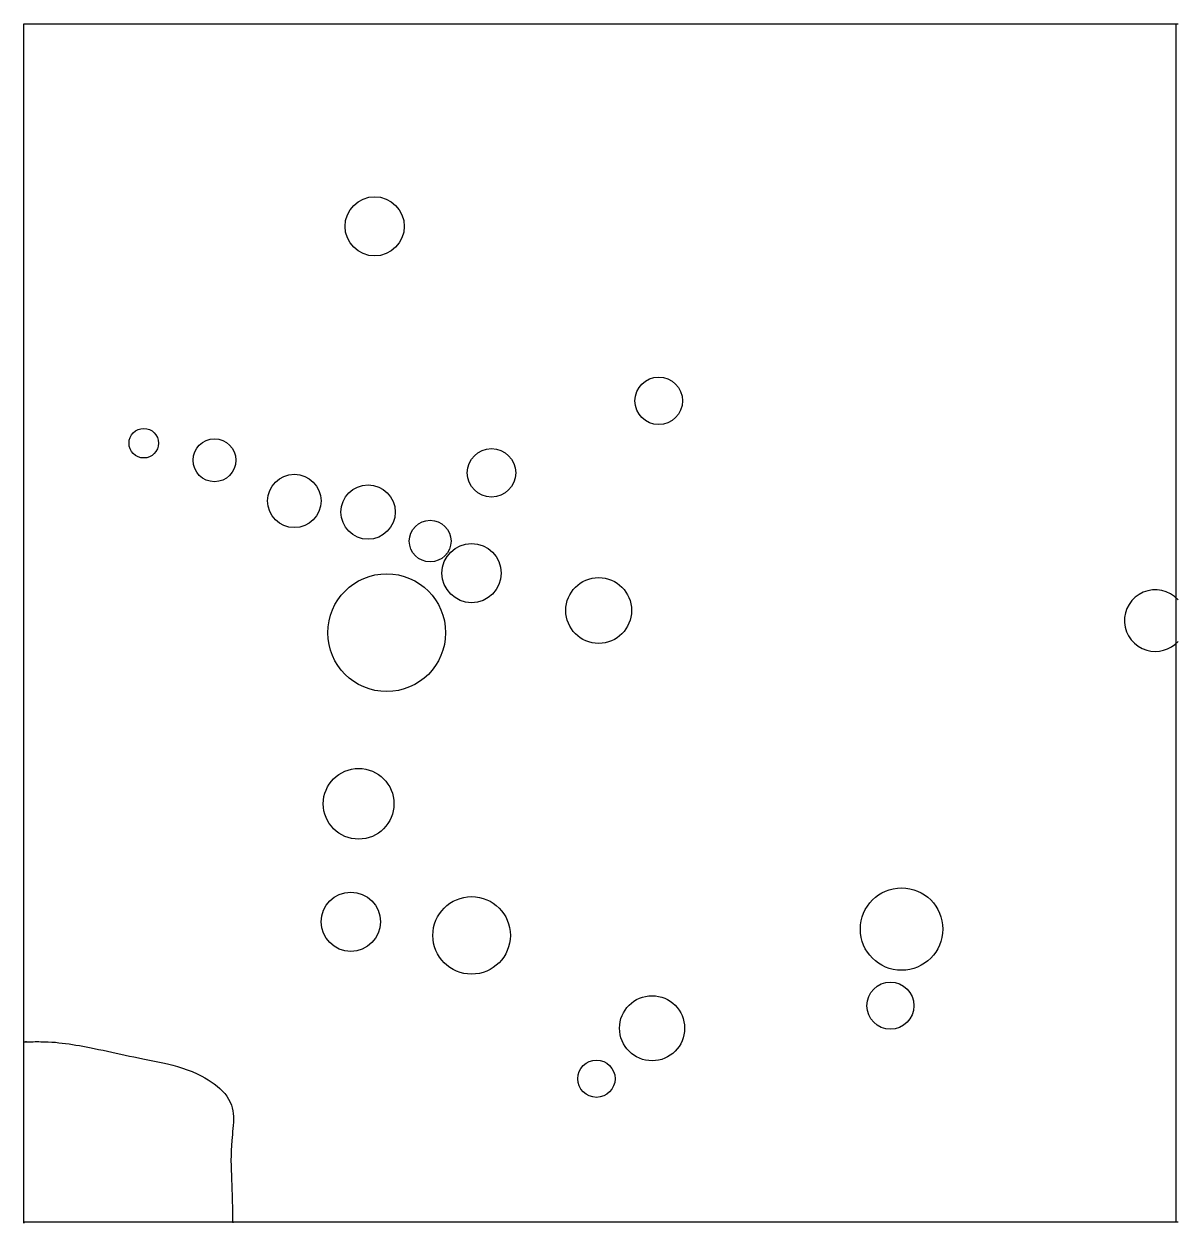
# Model space of a CAD drawing. Extents: x 3.08 to 4.06, y 9.51 to 10.54.
import ezdxf

# ---------------------------------------------------------------- set-up
doc = ezdxf.new("R2010")
doc.units = 0
doc.linetypes.add('HIDDEN', pattern=[0.375, 0.25, -0.125])
doc.layers.add('LAYER1', color=7, linetype='CONTINUOUS')
doc.layers.add('LAYER12', color=5, linetype='CONTINUOUS')

msp = doc.modelspace()

# ---------------------------------------------------------------- linework, layer by layer
at = {"layer": 'LAYER1', "color": 7, "linetype": 'HIDDEN'}
for points in [[(3.0752, 9.6678), (3.0754, 9.6678), (3.0755, 9.6678), (3.0756, 9.6678), (3.0757, 9.6678), (3.0759, 9.6678), (3.076, 9.6678), (3.0761, 9.6678), (3.0762, 9.6678), (3.0763, 9.6678), (3.0764, 9.6679), (3.0765, 9.6679), (3.0766, 9.6679), (3.0769, 9.6679), (3.077, 9.6679), (3.0772, 9.6679), (3.0772, 9.6679), (3.0773, 9.6679), (3.0773, 9.6679), (3.0772, 9.6679), (3.0771, 9.6679), (3.077, 9.6679), (3.0769, 9.6679), (3.0768, 9.6679), (3.0766, 9.6679)], [(3.0766, 9.6679), (3.0782, 9.6679), (3.0799, 9.6679), (3.0815, 9.6679), (3.0831, 9.6679), (3.0847, 9.668), (3.0863, 9.668), (3.088, 9.668), (3.0896, 9.6679), (3.0912, 9.6679), (3.0928, 9.6679), (3.0944, 9.6678), (3.096, 9.6678), (3.099, 9.6676), (3.102, 9.6674), (3.1049, 9.6671), (3.1078, 9.6668), (3.1108, 9.6664), (3.1137, 9.666), (3.1167, 9.6656), (3.1196, 9.6651), (3.1225, 9.6646), (3.1255, 9.6641), (3.1284, 9.6636), (3.1313, 9.663), (3.1351, 9.6622), (3.1389, 9.6614), (3.1427, 9.6606), (3.1465, 9.6598), (3.1502, 9.659), (3.154, 9.6582), (3.1578, 9.6573), (3.1616, 9.6565), (3.1653, 9.6557), (3.1691, 9.6549), (3.1729, 9.6541), (3.1766, 9.6533), (3.1809, 9.6525), (3.1852, 9.6516), (3.1894, 9.6508), (3.1937, 9.6499), (3.1979, 9.6489), (3.2022, 9.6479), (3.2064, 9.6467), (3.2106, 9.6454), (3.2147, 9.644), (3.2189, 9.6424), (3.223, 9.6406), (3.2271, 9.6386), (3.2298, 9.6371), (3.2325, 9.6355), (3.2352, 9.6338), (3.2377, 9.632), (3.2402, 9.63), (3.2425, 9.628), (3.2447, 9.6258), (3.2467, 9.6236), (3.2485, 9.6213), (3.25, 9.6188), (3.2514, 9.6163), (3.2524, 9.6137), (3.2531, 9.6114), (3.2536, 9.609), (3.2539, 9.6066), (3.2541, 9.6041), (3.2541, 9.6016), (3.254, 9.5991), (3.2539, 9.5965), (3.2537, 9.5939), (3.2534, 9.5913), (3.2532, 9.5887), (3.2529, 9.5861), (3.2527, 9.5835), (3.2524, 9.5792), (3.2522, 9.5749), (3.2521, 9.5707), (3.252, 9.5665), (3.2521, 9.5623), (3.2522, 9.5581), (3.2523, 9.554), (3.2525, 9.5498), (3.2526, 9.5457), (3.2528, 9.5415), (3.253, 9.5374), (3.2531, 9.5332), (3.2531, 9.5316), (3.2531, 9.53), (3.2532, 9.5284), (3.2532, 9.5268), (3.2532, 9.5252), (3.2532, 9.5236), (3.2532, 9.522), (3.2532, 9.5204), (3.2532, 9.5188), (3.2532, 9.5171), (3.2532, 9.5155), (3.2532, 9.5139)], [(3.2532, 9.5139), (3.2532, 9.5139), (3.2532, 9.5139), (3.2532, 9.5139), (3.2532, 9.5139), (3.2532, 9.5139), (3.2532, 9.5139), (3.2532, 9.5139), (3.2532, 9.5139), (3.2532, 9.5139), (3.2532, 9.5139), (3.2532, 9.5139), (3.2532, 9.5139), (3.2532, 9.5139), (3.2532, 9.5139), (3.2532, 9.5139), (3.2532, 9.5139), (3.2532, 9.5139), (3.2532, 9.5139), (3.2532, 9.5139), (3.2532, 9.5139), (3.2532, 9.5139), (3.2532, 9.5139), (3.2532, 9.5139), (3.2532, 9.5139)], [(3.2532, 9.5139), (3.2532, 9.5139), (3.2532, 9.5139), (3.2532, 9.5139), (3.2532, 9.5139), (3.2532, 9.5139), (3.2532, 9.5139), (3.2532, 9.5139), (3.2532, 9.5139), (3.2532, 9.5139), (3.2532, 9.5139), (3.2532, 9.5139), (3.2532, 9.5139), (3.2535, 9.5139), (3.2538, 9.5139), (3.2539, 9.5139), (3.254, 9.5139), (3.2541, 9.5139), (3.2541, 9.5139), (3.254, 9.5139), (3.2539, 9.5139), (3.2537, 9.5139), (3.2536, 9.5139), (3.2534, 9.5139), (3.2532, 9.5139)]]:
    msp.add_lwpolyline(points, dxfattribs=at)
at = {"layer": 'LAYER1', "color": 7, "linetype": 'CONTINUOUS'}
for centre, radius in [((3.3747, 10.3642), 0.0253), ((3.6173, 10.2152), 0.0203), ((3.1775, 10.179), 0.0126), ((3.2379, 10.1644), 0.0183), ((3.4745, 10.1537), 0.0207), ((3.3061, 10.1297), 0.0228), ((3.3691, 10.1202), 0.0232), ((3.4221, 10.0954), 0.0178), ((3.4575, 10.0681), 0.0253), ((3.385, 10.0172), 0.0503), ((3.566, 10.0362), 0.0281), ((3.361, 9.8711), 0.0302), ((3.8247, 9.7641), 0.0352), ((3.3543, 9.7704), 0.0253), ((3.4575, 9.7587), 0.0331), ((3.8152, 9.6987), 0.0201), ((3.6116, 9.6794), 0.0278), ((3.5641, 9.6363), 0.0159)]:
    msp.add_circle(centre, radius, dxfattribs=at)
for start, end in [(42.5069, -106.2425), (-106.2422, -42.5007)]:
    msp.add_arc((4.0414, 10.0275), 0.0263, start, end, dxfattribs=at)
at = {"layer": 'LAYER12', "color": 5, "linetype": 'CONTINUOUS'}
for points in [[(3.0752, 10.537), (3.0752, 10.537)], [(3.0752, 10.537), (3.0766, 10.537)], [(3.0752, 9.5139), (3.0752, 10.537)], [(3.0766, 10.537), (4.0608, 10.537)], [(4.0589, 10.537), (4.0589, 9.5139)], [(3.0752, 9.5131), (3.0752, 9.5139)], [(3.0752, 9.5139), (3.0752, 9.5139)], [(3.0752, 9.5139), (3.0752, 9.5139)], [(3.0766, 9.5139), (3.0752, 9.5139)], [(3.0752, 9.5139), (3.0752, 9.5139)], [(3.0752, 9.5139), (3.0752, 9.5131)], [(3.1806, 9.5139), (3.0766, 9.5139)], [(4.0608, 9.5139), (3.1806, 9.5139)], [(4.0589, 9.5139), (4.0589, 9.5139)], [(4.0589, 9.5139), (4.0589, 9.5139)]]:
    msp.add_lwpolyline(points, dxfattribs=at)

doc.saveas('drawing.dxf')
